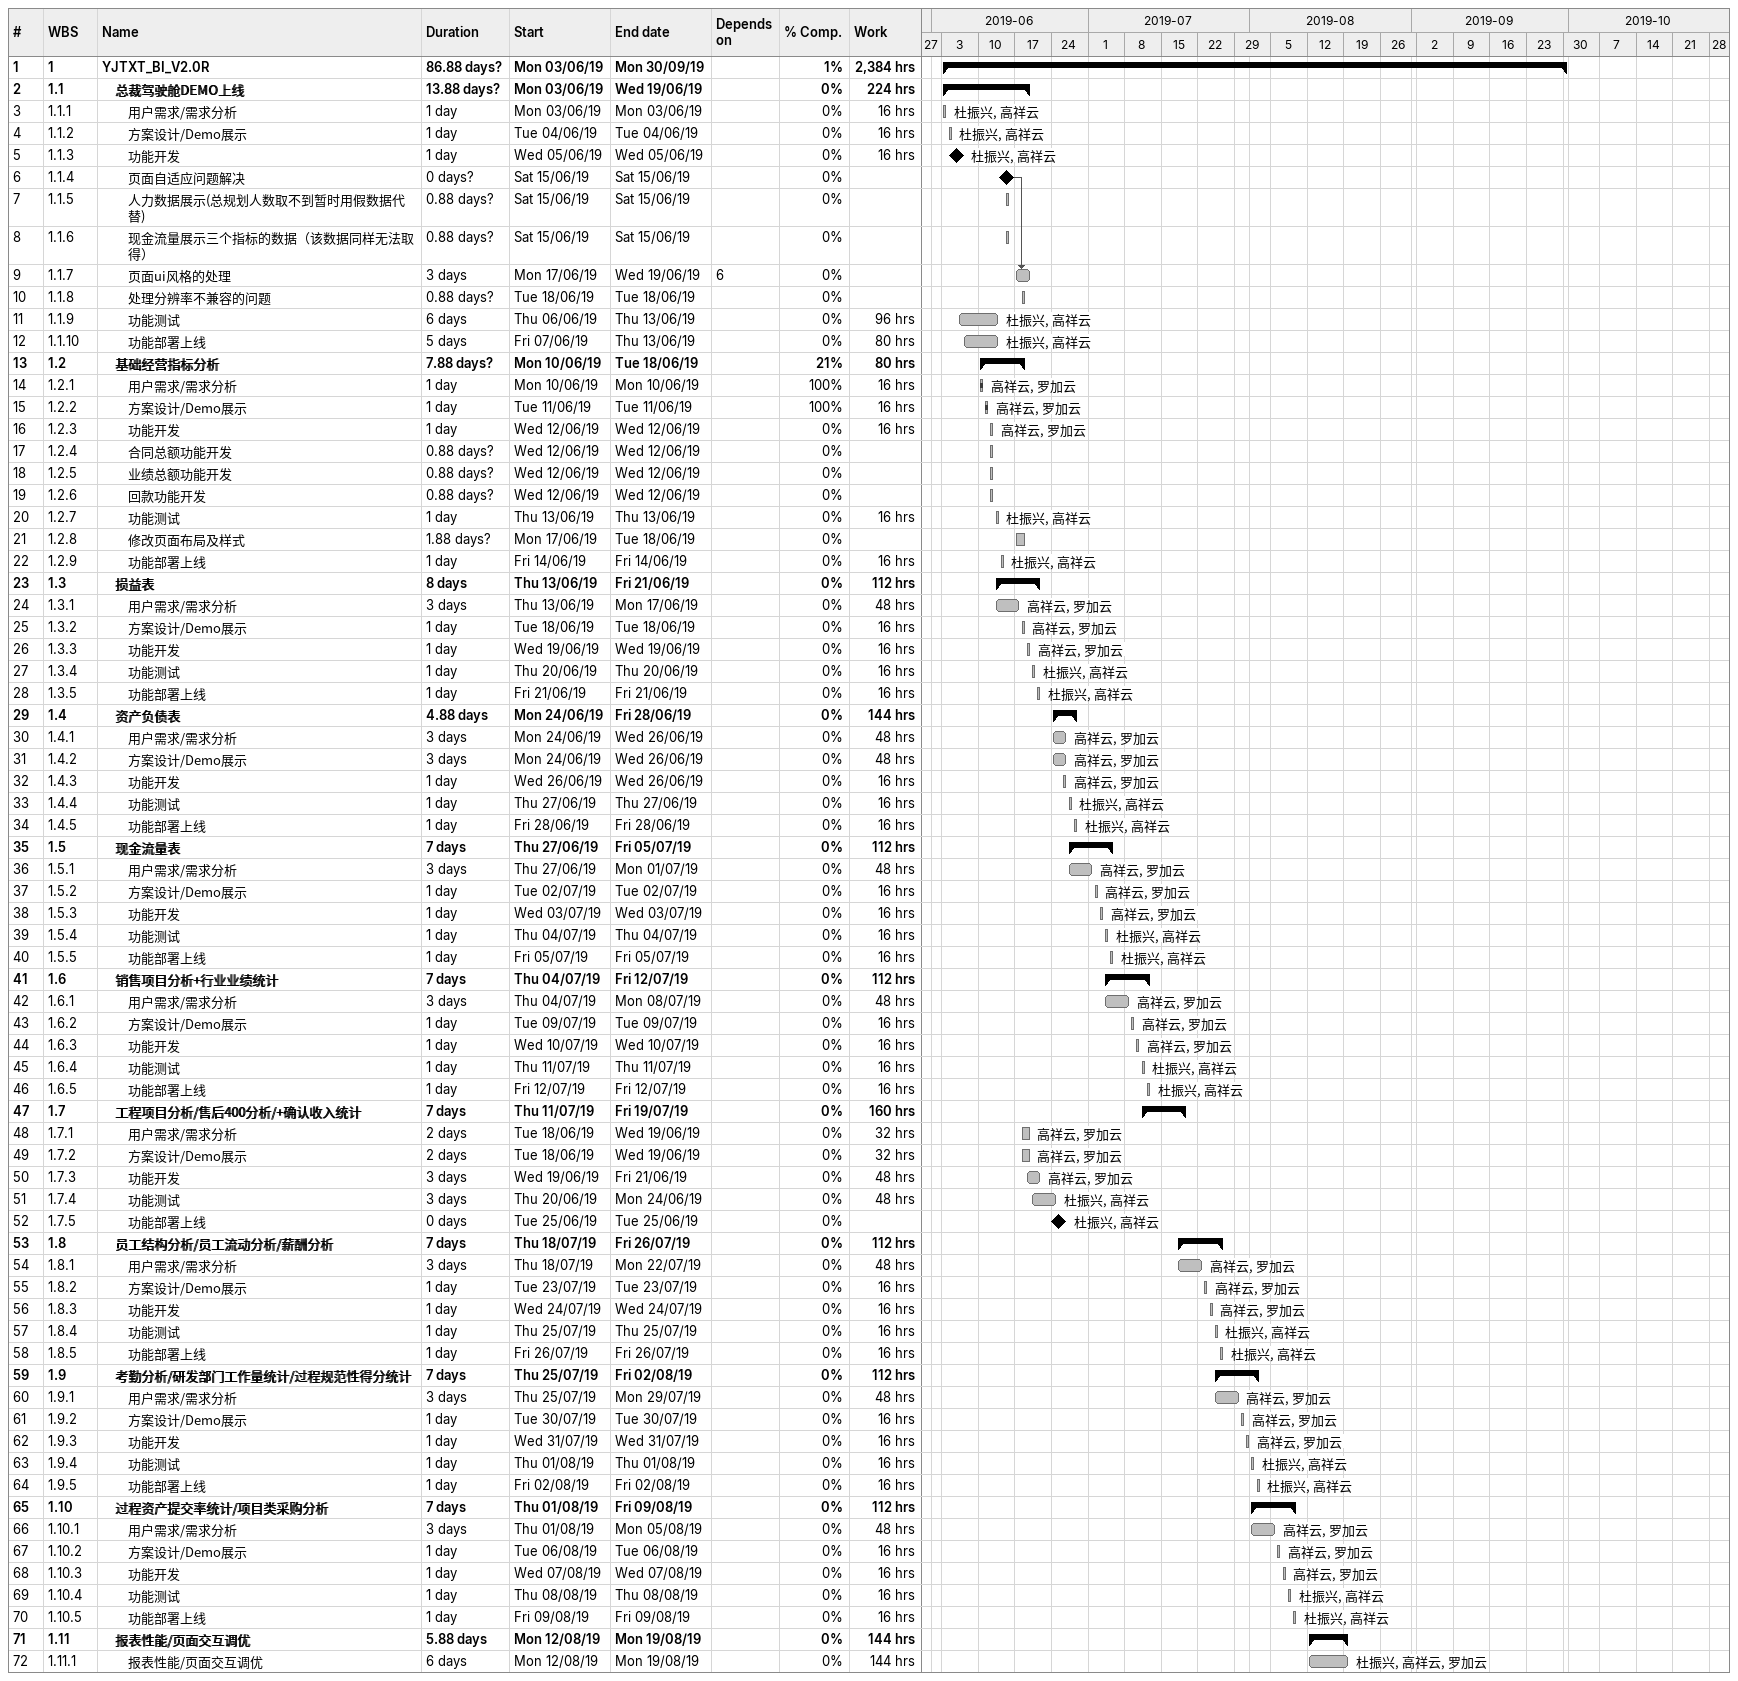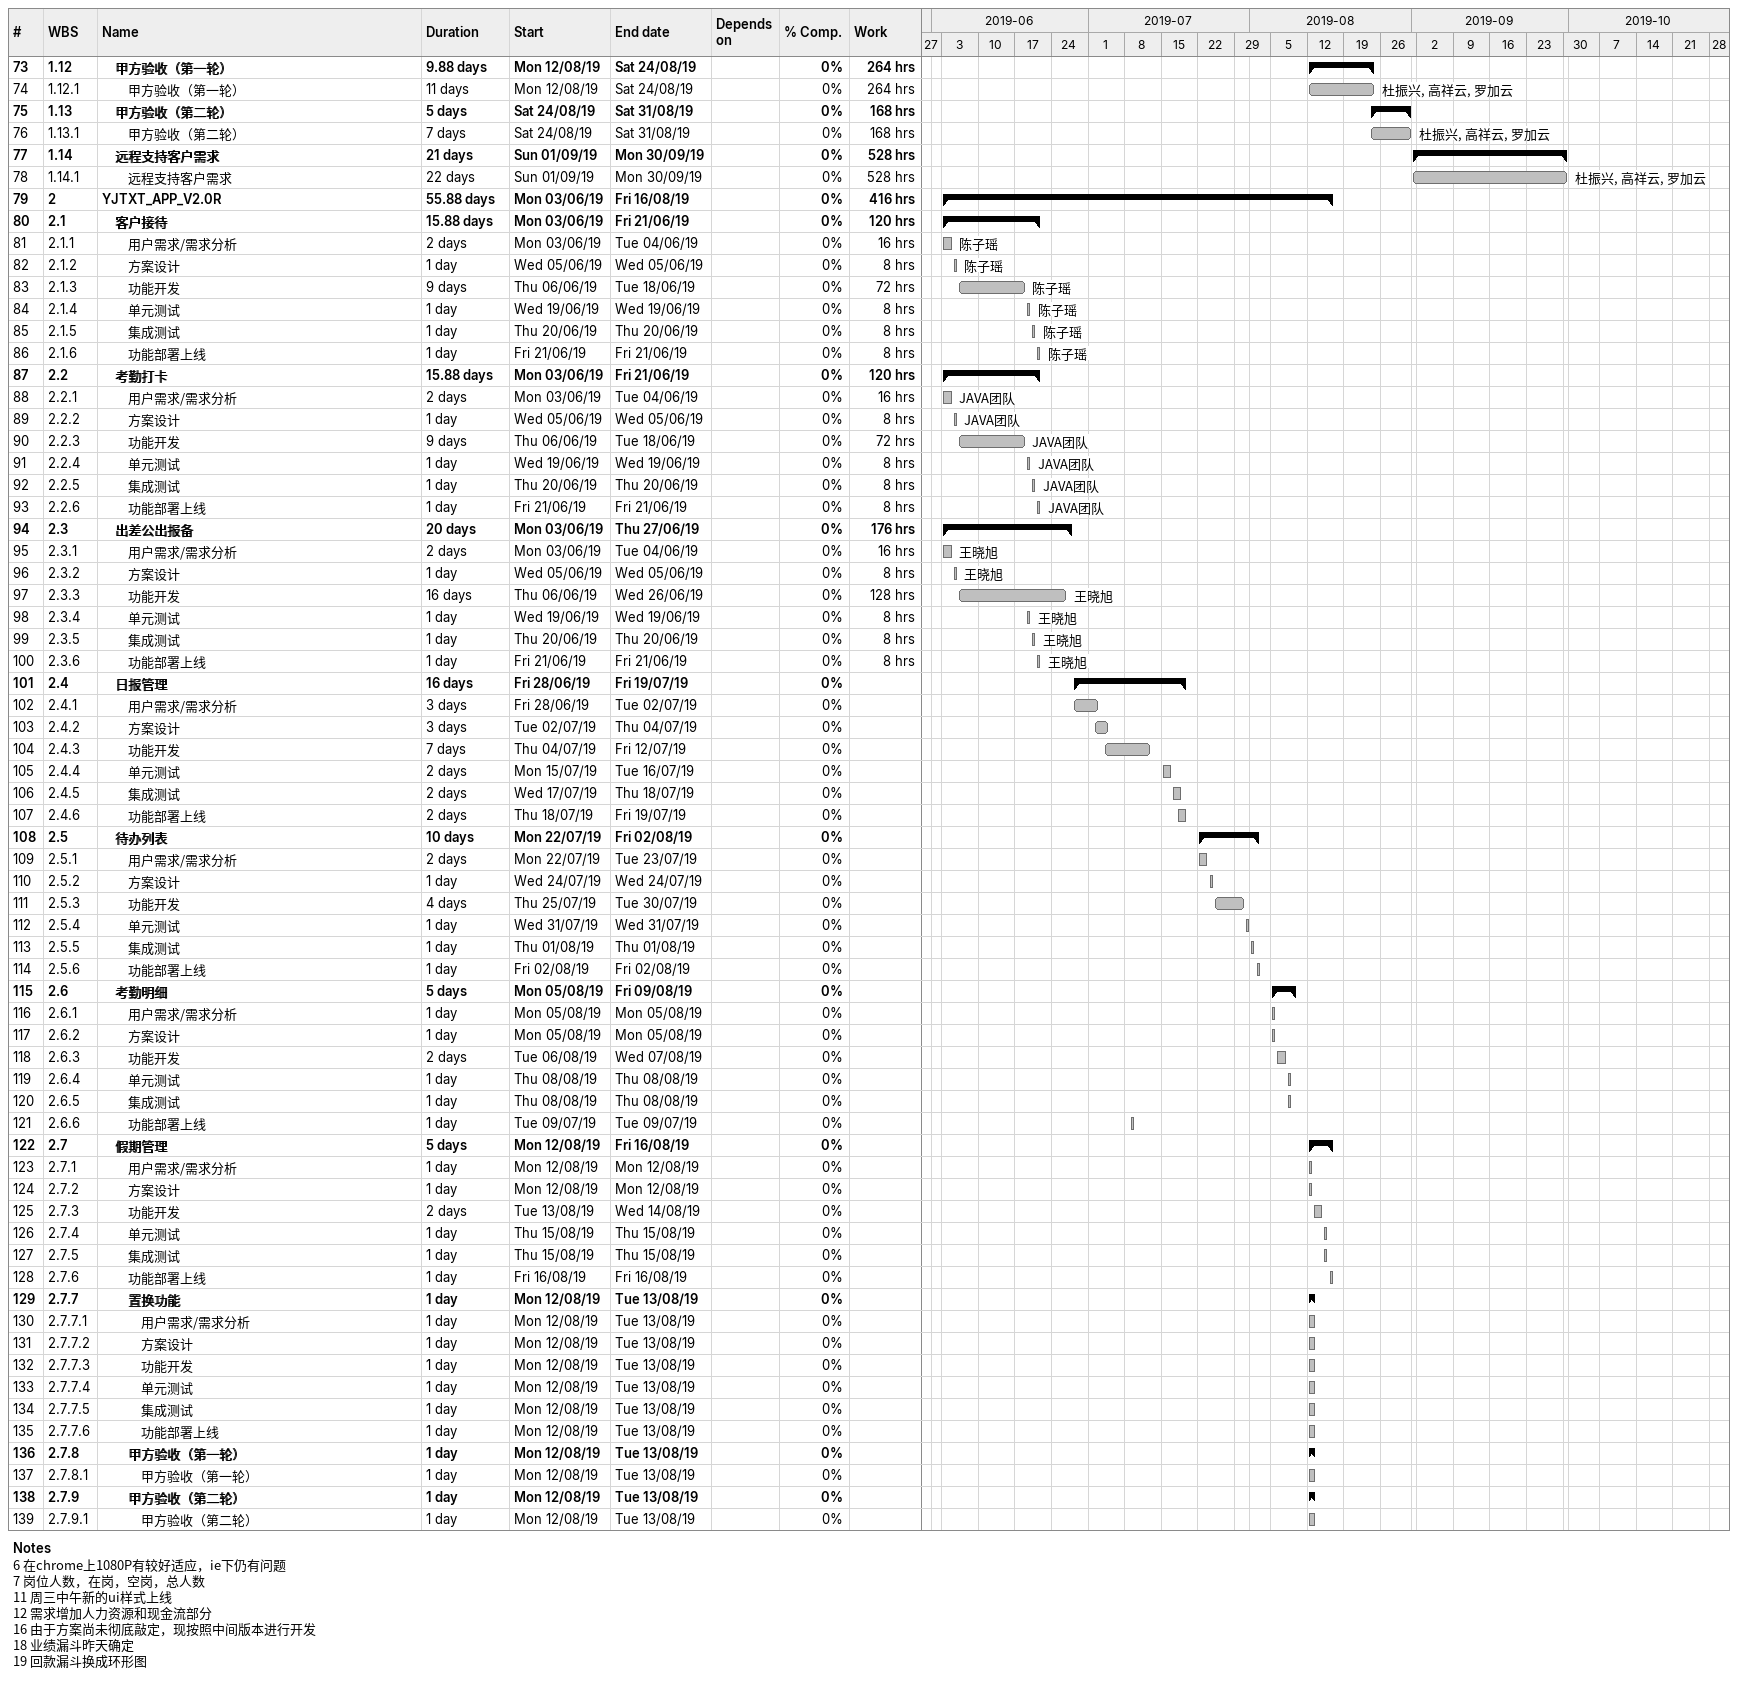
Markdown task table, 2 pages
| ID | WBS | Task | Duration | Start | Finish | Predecessors | Resources | % complete | Work (h) |
|---|---|---|---|---|---|---|---|---|---|
| 1 | 1 | **YJTXT_BI_V2.0R** | 86.88d? | 2019-06-03 | 2019-09-30 |  |  | 1 | 2384 |
| 2 | 1.1 | **总裁驾驶舱DEMO上线** | 13.88d? | 2019-06-03 | 2019-06-19 |  |  | 0 | 224 |
| 3 | 1.1.1 | 用户需求/需求分析 | 1d | 2019-06-03 | 2019-06-03 |  | 杜振兴, 高祥云 | 0 | 16 |
| 4 | 1.1.2 | 方案设计/Demo展示 | 1d | 2019-06-04 | 2019-06-04 |  | 杜振兴, 高祥云 | 0 | 16 |
| 5 | 1.1.3 | 功能开发 | 1d | 2019-06-05 | 2019-06-05 |  | 杜振兴, 高祥云 | 0 | 16 |
| 6 | 1.1.4 | 页面自适应问题解决 | 0d? | 2019-06-15 | 2019-06-15 |  |  | 0 |  |
| 7 | 1.1.5 | 人力数据展示(总规划人数取不到暂时用假数据代替) | 0.88d? | 2019-06-15 | 2019-06-15 |  |  | 0 |  |
| 8 | 1.1.6 | 现金流量展示三个指标的数据（该数据同样无法取得） | 0.88d? | 2019-06-15 | 2019-06-15 |  |  | 0 |  |
| 9 | 1.1.7 | 页面ui风格的处理 | 3d | 2019-06-17 | 2019-06-19 | 6 |  | 0 |  |
| 10 | 1.1.8 | 处理分辨率不兼容的问题 | 0.88d? | 2019-06-18 | 2019-06-18 |  |  | 0 |  |
| 11 | 1.1.9 | 功能测试 | 6d | 2019-06-06 | 2019-06-13 |  | 杜振兴, 高祥云 | 0 | 96 |
| 12 | 1.1.10 | 功能部署上线 | 5d | 2019-06-07 | 2019-06-13 |  | 杜振兴, 高祥云 | 0 | 80 |
| 13 | 1.2 | **基础经营指标分析** | 7.88d? | 2019-06-10 | 2019-06-18 |  |  | 21 | 80 |
| 14 | 1.2.1 | 用户需求/需求分析 | 1d | 2019-06-10 | 2019-06-10 |  | 高祥云, 罗加云 | 100 | 16 |
| 15 | 1.2.2 | 方案设计/Demo展示 | 1d | 2019-06-11 | 2019-06-11 |  | 高祥云, 罗加云 | 100 | 16 |
| 16 | 1.2.3 | 功能开发 | 1d | 2019-06-12 | 2019-06-12 |  | 高祥云, 罗加云 | 0 | 16 |
| 17 | 1.2.4 | 合同总额功能开发 | 0.88d? | 2019-06-12 | 2019-06-12 |  |  | 0 |  |
| 18 | 1.2.5 | 业绩总额功能开发 | 0.88d? | 2019-06-12 | 2019-06-12 |  |  | 0 |  |
| 19 | 1.2.6 | 回款功能开发 | 0.88d? | 2019-06-12 | 2019-06-12 |  |  | 0 |  |
| 20 | 1.2.7 | 功能测试 | 1d | 2019-06-13 | 2019-06-13 |  | 杜振兴, 高祥云 | 0 | 16 |
| 21 | 1.2.8 | 修改页面布局及样式 | 1.88d? | 2019-06-17 | 2019-06-18 |  |  | 0 |  |
| 22 | 1.2.9 | 功能部署上线 | 1d | 2019-06-14 | 2019-06-14 |  | 杜振兴, 高祥云 | 0 | 16 |
| 23 | 1.3 | **损益表** | 8d | 2019-06-13 | 2019-06-21 |  |  | 0 | 112 |
| 24 | 1.3.1 | 用户需求/需求分析 | 3d | 2019-06-13 | 2019-06-17 |  | 高祥云, 罗加云 | 0 | 48 |
| 25 | 1.3.2 | 方案设计/Demo展示 | 1d | 2019-06-18 | 2019-06-18 |  | 高祥云, 罗加云 | 0 | 16 |
| 26 | 1.3.3 | 功能开发 | 1d | 2019-06-19 | 2019-06-19 |  | 高祥云, 罗加云 | 0 | 16 |
| 27 | 1.3.4 | 功能测试 | 1d | 2019-06-20 | 2019-06-20 |  | 杜振兴, 高祥云 | 0 | 16 |
| 28 | 1.3.5 | 功能部署上线 | 1d | 2019-06-21 | 2019-06-21 |  | 杜振兴, 高祥云 | 0 | 16 |
| 29 | 1.4 | **资产负债表** | 4.88d | 2019-06-24 | 2019-06-28 |  |  | 0 | 144 |
| 30 | 1.4.1 | 用户需求/需求分析 | 3d | 2019-06-24 | 2019-06-26 |  | 高祥云, 罗加云 | 0 | 48 |
| 31 | 1.4.2 | 方案设计/Demo展示 | 3d | 2019-06-24 | 2019-06-26 |  | 高祥云, 罗加云 | 0 | 48 |
| 32 | 1.4.3 | 功能开发 | 1d | 2019-06-26 | 2019-06-26 |  | 高祥云, 罗加云 | 0 | 16 |
| 33 | 1.4.4 | 功能测试 | 1d | 2019-06-27 | 2019-06-27 |  | 杜振兴, 高祥云 | 0 | 16 |
| 34 | 1.4.5 | 功能部署上线 | 1d | 2019-06-28 | 2019-06-28 |  | 杜振兴, 高祥云 | 0 | 16 |
| 35 | 1.5 | **现金流量表** | 7d | 2019-06-27 | 2019-07-05 |  |  | 0 | 112 |
| 36 | 1.5.1 | 用户需求/需求分析 | 3d | 2019-06-27 | 2019-07-01 |  | 高祥云, 罗加云 | 0 | 48 |
| 37 | 1.5.2 | 方案设计/Demo展示 | 1d | 2019-07-02 | 2019-07-02 |  | 高祥云, 罗加云 | 0 | 16 |
| 38 | 1.5.3 | 功能开发 | 1d | 2019-07-03 | 2019-07-03 |  | 高祥云, 罗加云 | 0 | 16 |
| 39 | 1.5.4 | 功能测试 | 1d | 2019-07-04 | 2019-07-04 |  | 杜振兴, 高祥云 | 0 | 16 |
| 40 | 1.5.5 | 功能部署上线 | 1d | 2019-07-05 | 2019-07-05 |  | 杜振兴, 高祥云 | 0 | 16 |
| 41 | 1.6 | **销售项目分析+行业业绩统计** | 7d | 2019-07-04 | 2019-07-12 |  |  | 0 | 112 |
| 42 | 1.6.1 | 用户需求/需求分析 | 3d | 2019-07-04 | 2019-07-08 |  | 高祥云, 罗加云 | 0 | 48 |
| 43 | 1.6.2 | 方案设计/Demo展示 | 1d | 2019-07-09 | 2019-07-09 |  | 高祥云, 罗加云 | 0 | 16 |
| 44 | 1.6.3 | 功能开发 | 1d | 2019-07-10 | 2019-07-10 |  | 高祥云, 罗加云 | 0 | 16 |
| 45 | 1.6.4 | 功能测试 | 1d | 2019-07-11 | 2019-07-11 |  | 杜振兴, 高祥云 | 0 | 16 |
| 46 | 1.6.5 | 功能部署上线 | 1d | 2019-07-12 | 2019-07-12 |  | 杜振兴, 高祥云 | 0 | 16 |
| 47 | 1.7 | **工程项目分析/售后400分析/+确认收入统计** | 7d | 2019-07-11 | 2019-07-19 |  |  | 0 | 160 |
| 48 | 1.7.1 | 用户需求/需求分析 | 2d | 2019-06-18 | 2019-06-19 |  | 高祥云, 罗加云 | 0 | 32 |
| 49 | 1.7.2 | 方案设计/Demo展示 | 2d | 2019-06-18 | 2019-06-19 |  | 高祥云, 罗加云 | 0 | 32 |
| 50 | 1.7.3 | 功能开发 | 3d | 2019-06-19 | 2019-06-21 |  | 高祥云, 罗加云 | 0 | 48 |
| 51 | 1.7.4 | 功能测试 | 3d | 2019-06-20 | 2019-06-24 |  | 杜振兴, 高祥云 | 0 | 48 |
| 52 | 1.7.5 | 功能部署上线 | 0d | 2019-06-25 | 2019-06-25 |  | 杜振兴, 高祥云 | 0 |  |
| 53 | 1.8 | **员工结构分析/员工流动分析/薪酬分析** | 7d | 2019-07-18 | 2019-07-26 |  |  | 0 | 112 |
| 54 | 1.8.1 | 用户需求/需求分析 | 3d | 2019-07-18 | 2019-07-22 |  | 高祥云, 罗加云 | 0 | 48 |
| 55 | 1.8.2 | 方案设计/Demo展示 | 1d | 2019-07-23 | 2019-07-23 |  | 高祥云, 罗加云 | 0 | 16 |
| 56 | 1.8.3 | 功能开发 | 1d | 2019-07-24 | 2019-07-24 |  | 高祥云, 罗加云 | 0 | 16 |
| 57 | 1.8.4 | 功能测试 | 1d | 2019-07-25 | 2019-07-25 |  | 杜振兴, 高祥云 | 0 | 16 |
| 58 | 1.8.5 | 功能部署上线 | 1d | 2019-07-26 | 2019-07-26 |  | 杜振兴, 高祥云 | 0 | 16 |
| 59 | 1.9 | **考勤分析/研发部门工作量统计/过程规范性得分统计** | 7d | 2019-07-25 | 2019-08-02 |  |  | 0 | 112 |
| 60 | 1.9.1 | 用户需求/需求分析 | 3d | 2019-07-25 | 2019-07-29 |  | 高祥云, 罗加云 | 0 | 48 |
| 61 | 1.9.2 | 方案设计/Demo展示 | 1d | 2019-07-30 | 2019-07-30 |  | 高祥云, 罗加云 | 0 | 16 |
| 62 | 1.9.3 | 功能开发 | 1d | 2019-07-31 | 2019-07-31 |  | 高祥云, 罗加云 | 0 | 16 |
| 63 | 1.9.4 | 功能测试 | 1d | 2019-08-01 | 2019-08-01 |  | 杜振兴, 高祥云 | 0 | 16 |
| 64 | 1.9.5 | 功能部署上线 | 1d | 2019-08-02 | 2019-08-02 |  | 杜振兴, 高祥云 | 0 | 16 |
| 65 | 1.10 | **过程资产提交率统计/项目类采购分析** | 7d | 2019-08-01 | 2019-08-09 |  |  | 0 | 112 |
| 66 | 1.10.1 | 用户需求/需求分析 | 3d | 2019-08-01 | 2019-08-05 |  | 高祥云, 罗加云 | 0 | 48 |
| 67 | 1.10.2 | 方案设计/Demo展示 | 1d | 2019-08-06 | 2019-08-06 |  | 高祥云, 罗加云 | 0 | 16 |
| 68 | 1.10.3 | 功能开发 | 1d | 2019-08-07 | 2019-08-07 |  | 高祥云, 罗加云 | 0 | 16 |
| 69 | 1.10.4 | 功能测试 | 1d | 2019-08-08 | 2019-08-08 |  | 杜振兴, 高祥云 | 0 | 16 |
| 70 | 1.10.5 | 功能部署上线 | 1d | 2019-08-09 | 2019-08-09 |  | 杜振兴, 高祥云 | 0 | 16 |
| 71 | 1.11 | **报表性能/页面交互调优** | 5.88d | 2019-08-12 | 2019-08-19 |  |  | 0 | 144 |
| 72 | 1.11.1 | 报表性能/页面交互调优 | 6d | 2019-08-12 | 2019-08-19 |  | 杜振兴, 高祥云, 罗加云 | 0 | 144 |
| 73 | 1.12 | **甲方验收（第一轮）** | 9.88d | 2019-08-12 | 2019-08-24 |  |  | 0 | 264 |
| 74 | 1.12.1 | 甲方验收（第一轮） | 11d | 2019-08-12 | 2019-08-24 |  | 杜振兴, 高祥云, 罗加云 | 0 | 264 |
| 75 | 1.13 | **甲方验收（第二轮）** | 5d | 2019-08-24 | 2019-08-31 |  |  | 0 | 168 |
| 76 | 1.13.1 | 甲方验收（第二轮） | 7d | 2019-08-24 | 2019-08-31 |  | 杜振兴, 高祥云, 罗加云 | 0 | 168 |
| 77 | 1.14 | **远程支持客户需求** | 21d | 2019-09-01 | 2019-09-30 |  |  | 0 | 528 |
| 78 | 1.14.1 | 远程支持客户需求 | 22d | 2019-09-01 | 2019-09-30 |  | 杜振兴, 高祥云, 罗加云 | 0 | 528 |
| 79 | 2 | **YJTXT_APP_V2.0R** | 55.88d | 2019-06-03 | 2019-08-16 |  |  | 0 | 416 |
| 80 | 2.1 | **客户接待** | 15.88d | 2019-06-03 | 2019-06-21 |  |  | 0 | 120 |
| 81 | 2.1.1 | 用户需求/需求分析 | 2d | 2019-06-03 | 2019-06-04 |  | 陈子瑶 | 0 | 16 |
| 82 | 2.1.2 | 方案设计 | 1d | 2019-06-05 | 2019-06-05 |  | 陈子瑶 | 0 | 8 |
| 83 | 2.1.3 | 功能开发 | 9d | 2019-06-06 | 2019-06-18 |  | 陈子瑶 | 0 | 72 |
| 84 | 2.1.4 | 单元测试 | 1d | 2019-06-19 | 2019-06-19 |  | 陈子瑶 | 0 | 8 |
| 85 | 2.1.5 | 集成测试 | 1d | 2019-06-20 | 2019-06-20 |  | 陈子瑶 | 0 | 8 |
| 86 | 2.1.6 | 功能部署上线 | 1d | 2019-06-21 | 2019-06-21 |  | 陈子瑶 | 0 | 8 |
| 87 | 2.2 | **考勤打卡** | 15.88d | 2019-06-03 | 2019-06-21 |  |  | 0 | 120 |
| 88 | 2.2.1 | 用户需求/需求分析 | 2d | 2019-06-03 | 2019-06-04 |  | JAVA团队 | 0 | 16 |
| 89 | 2.2.2 | 方案设计 | 1d | 2019-06-05 | 2019-06-05 |  | JAVA团队 | 0 | 8 |
| 90 | 2.2.3 | 功能开发 | 9d | 2019-06-06 | 2019-06-18 |  | JAVA团队 | 0 | 72 |
| 91 | 2.2.4 | 单元测试 | 1d | 2019-06-19 | 2019-06-19 |  | JAVA团队 | 0 | 8 |
| 92 | 2.2.5 | 集成测试 | 1d | 2019-06-20 | 2019-06-20 |  | JAVA团队 | 0 | 8 |
| 93 | 2.2.6 | 功能部署上线 | 1d | 2019-06-21 | 2019-06-21 |  | JAVA团队 | 0 | 8 |
| 94 | 2.3 | **出差公出报备** | 20d | 2019-06-03 | 2019-06-27 |  |  | 0 | 176 |
| 95 | 2.3.1 | 用户需求/需求分析 | 2d | 2019-06-03 | 2019-06-04 |  | 王晓旭 | 0 | 16 |
| 96 | 2.3.2 | 方案设计 | 1d | 2019-06-05 | 2019-06-05 |  | 王晓旭 | 0 | 8 |
| 97 | 2.3.3 | 功能开发 | 16d | 2019-06-06 | 2019-06-26 |  | 王晓旭 | 0 | 128 |
| 98 | 2.3.4 | 单元测试 | 1d | 2019-06-19 | 2019-06-19 |  | 王晓旭 | 0 | 8 |
| 99 | 2.3.5 | 集成测试 | 1d | 2019-06-20 | 2019-06-20 |  | 王晓旭 | 0 | 8 |
| 100 | 2.3.6 | 功能部署上线 | 1d | 2019-06-21 | 2019-06-21 |  | 王晓旭 | 0 | 8 |
| 101 | 2.4 | **日报管理** | 16d | 2019-06-28 | 2019-07-19 |  |  | 0 |  |
| 102 | 2.4.1 | 用户需求/需求分析 | 3d | 2019-06-28 | 2019-07-02 |  |  | 0 |  |
| 103 | 2.4.2 | 方案设计 | 3d | 2019-07-02 | 2019-07-04 |  |  | 0 |  |
| 104 | 2.4.3 | 功能开发 | 7d | 2019-07-04 | 2019-07-12 |  |  | 0 |  |
| 105 | 2.4.4 | 单元测试 | 2d | 2019-07-15 | 2019-07-16 |  |  | 0 |  |
| 106 | 2.4.5 | 集成测试 | 2d | 2019-07-17 | 2019-07-18 |  |  | 0 |  |
| 107 | 2.4.6 | 功能部署上线 | 2d | 2019-07-18 | 2019-07-19 |  |  | 0 |  |
| 108 | 2.5 | **待办列表** | 10d | 2019-07-22 | 2019-08-02 |  |  | 0 |  |
| 109 | 2.5.1 | 用户需求/需求分析 | 2d | 2019-07-22 | 2019-07-23 |  |  | 0 |  |
| 110 | 2.5.2 | 方案设计 | 1d | 2019-07-24 | 2019-07-24 |  |  | 0 |  |
| 111 | 2.5.3 | 功能开发 | 4d | 2019-07-25 | 2019-07-30 |  |  | 0 |  |
| 112 | 2.5.4 | 单元测试 | 1d | 2019-07-31 | 2019-07-31 |  |  | 0 |  |
| 113 | 2.5.5 | 集成测试 | 1d | 2019-08-01 | 2019-08-01 |  |  | 0 |  |
| 114 | 2.5.6 | 功能部署上线 | 1d | 2019-08-02 | 2019-08-02 |  |  | 0 |  |
| 115 | 2.6 | **考勤明细** | 5d | 2019-08-05 | 2019-08-09 |  |  | 0 |  |
| 116 | 2.6.1 | 用户需求/需求分析 | 1d | 2019-08-05 | 2019-08-05 |  |  | 0 |  |
| 117 | 2.6.2 | 方案设计 | 1d | 2019-08-05 | 2019-08-05 |  |  | 0 |  |
| 118 | 2.6.3 | 功能开发 | 2d | 2019-08-06 | 2019-08-07 |  |  | 0 |  |
| 119 | 2.6.4 | 单元测试 | 1d | 2019-08-08 | 2019-08-08 |  |  | 0 |  |
| 120 | 2.6.5 | 集成测试 | 1d | 2019-08-08 | 2019-08-08 |  |  | 0 |  |
| 121 | 2.6.6 | 功能部署上线 | 1d | 2019-07-09 | 2019-07-09 |  |  | 0 |  |
| 122 | 2.7 | **假期管理** | 5d | 2019-08-12 | 2019-08-16 |  |  | 0 |  |
| 123 | 2.7.1 | 用户需求/需求分析 | 1d | 2019-08-12 | 2019-08-12 |  |  | 0 |  |
| 124 | 2.7.2 | 方案设计 | 1d | 2019-08-12 | 2019-08-12 |  |  | 0 |  |
| 125 | 2.7.3 | 功能开发 | 2d | 2019-08-13 | 2019-08-14 |  |  | 0 |  |
| 126 | 2.7.4 | 单元测试 | 1d | 2019-08-15 | 2019-08-15 |  |  | 0 |  |
| 127 | 2.7.5 | 集成测试 | 1d | 2019-08-15 | 2019-08-15 |  |  | 0 |  |
| 128 | 2.7.6 | 功能部署上线 | 1d | 2019-08-16 | 2019-08-16 |  |  | 0 |  |
| 129 | 2.7.7 | **置换功能** | 1d | 2019-08-12 | 2019-08-13 |  |  | 0 |  |
| 130 | 2.7.7.1 | 用户需求/需求分析 | 1d | 2019-08-12 | 2019-08-13 |  |  | 0 |  |
| 131 | 2.7.7.2 | 方案设计 | 1d | 2019-08-12 | 2019-08-13 |  |  | 0 |  |
| 132 | 2.7.7.3 | 功能开发 | 1d | 2019-08-12 | 2019-08-13 |  |  | 0 |  |
| 133 | 2.7.7.4 | 单元测试 | 1d | 2019-08-12 | 2019-08-13 |  |  | 0 |  |
| 134 | 2.7.7.5 | 集成测试 | 1d | 2019-08-12 | 2019-08-13 |  |  | 0 |  |
| 135 | 2.7.7.6 | 功能部署上线 | 1d | 2019-08-12 | 2019-08-13 |  |  | 0 |  |
| 136 | 2.7.8 | **甲方验收（第一轮）** | 1d | 2019-08-12 | 2019-08-13 |  |  | 0 |  |
| 137 | 2.7.8.1 | 甲方验收（第一轮） | 1d | 2019-08-12 | 2019-08-13 |  |  | 0 |  |
| 138 | 2.7.9 | **甲方验收（第二轮）** | 1d | 2019-08-12 | 2019-08-13 |  |  | 0 |  |
| 139 | 2.7.9.1 | 甲方验收（第二轮） | 1d | 2019-08-12 | 2019-08-13 |  |  | 0 |  |

Notes
- 6: 在chrome上1080P有较好适应，ie下仍有问题
- 7: 岗位人数，在岗，空岗，总人数
- 11: 周三中午新的ui样式上线
- 12: 需求增加人力资源和现金流部分
- 16: 由于方案尚未彻底敲定，现按照中间版本进行开发
- 18: 业绩漏斗昨天确定
- 19: 回款漏斗换成环形图
